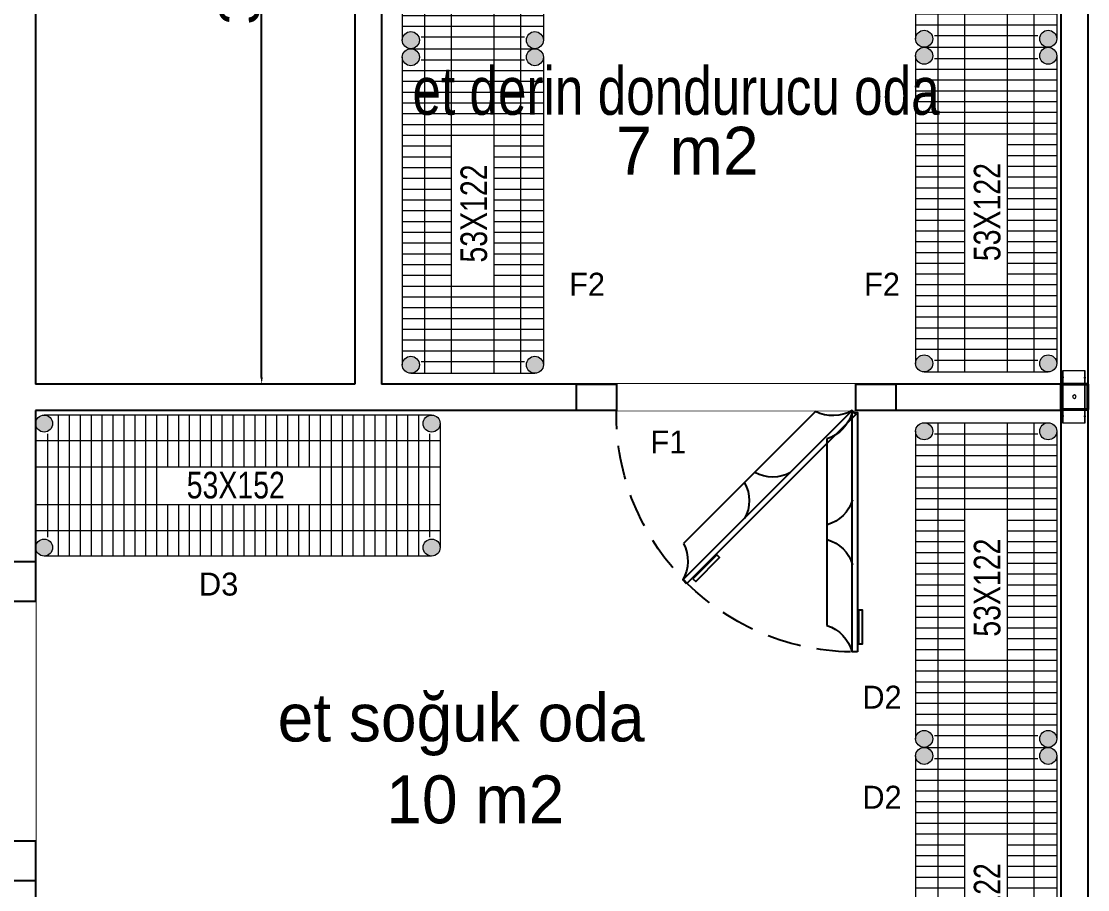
# Model space of a CAD drawing. Header units: millimetres. Extents: x 65390 to 71510, y 46362 to 50796.
# Drawn here: x 69736.9 to 70137.5, y 48428.5 to 48754.9 of the extents above; entities that cross this region are included whole.
import ezdxf
from ezdxf.enums import TextEntityAlignment as Align

# ---------------------------------------------------------------- set-up
doc = ezdxf.new("R2010")
doc.units = ezdxf.units.MM
doc.set_wipeout_variables(frame=1)
doc.linetypes.add('DASHED', pattern=[19.05, 12.7, -6.35])
for name, color, linetype in [('BİRLEŞİM ELEMANLARI', 4, 'Continuous'), ('DIŞ PANEL', 21, 'Continuous'), ('Kıtc-002 Çizgi', 7, 'Continuous'), ('Kıtc-034 Soğuk Oda', 1, 'Continuous')]:
    doc.layers.add(name, color=color, linetype=linetype)
doc.layers.add('MIM_Sktürk', color=251, linetype='Continuous', lineweight=9)
doc.layers.add('WALL INTERNAL', color=7, linetype='Continuous', lineweight=50)
doc.styles.get("Standard").update_dxf_attribs({"font": 'arial.ttf'})
doc.styles.add('style1', font='turkce.shx', dxfattribs={"height": 100})
doc.styles.add('TAKSİM', font='GOTHIC.TTF', dxfattribs={"height": 20})
doc.dimstyles.new('ISO-25', dxfattribs={"dimtxt": 15, "dimasz": 2.5, "dimexe": 1.25, "dimexo": 0.625, "dimtad": 1, "dimtxsty": 'Standard', "dimcen": 2.5, "dimadec": 0, "dimazin": 0, "dimtfac": 1, "dimtmove": 0, "dimatfit": 3, "dimfxl": 1, "dimarcsym": 0})

# ---------------------------------------------------------------- blocks, each defined once
blk = doc.blocks.new('DIŞ-DOLU-2514-G-B-(80)')
at = {"layer": 'DIŞ PANEL'}
blk.add_lwpolyline([(0, 100), (2514, 100), (2514, 0), (0, 0)], close=True, dxfattribs=at)
blk = doc.blocks.new('DIŞ İKİLİ KEP 80-80')
at = {"lineweight": 40}
blk.add_lwpolyline([(47.5, 62), (47.5, -38), (-48.5, -38), (-48.5, 62)], close=True, dxfattribs=at)
at = {"layer": 'BİRLEŞİM ELEMANLARI', "color": 6, "lineweight": 20}
for p, q in [((97, 50), (-98, 50)), ((-79.5, 50), (-79.5, 52)), ((-73, 47), (-73, 55)), ((-66.5, 50), (-66.5, 52)), ((65.5, 50), (65.5, 52)), ((72, 47), (72, 55)), ((78.5, 50), (78.5, 52)), ((-98, -30), (97, -30)), ((-79.5, -30), (-79.5, -32)), ((-73, -27), (-73, -35)), ((-66.5, -30), (-66.5, -32)), ((65.5, -30), (65.5, -32)), ((72, -27), (72, -35)), ((78.5, -30), (78.5, -32))]:
    blk.add_line(p, q, dxfattribs=at)
for points in [[(-98, -32), (-98, 52)], [(-98, 52), (97, 52), (97, -32), (-98, -32)]]:
    blk.add_lwpolyline(points, dxfattribs=at)
blk.add_circle((0, 12), 6.5, dxfattribs=at)
blk = doc.blocks.new('A$C60E3056A')
at = {"layer": 'Kıtc-034 Soğuk Oda', "color": 3}
blk.add_line((13.32, 80.05), (13.32, 9.95), dxfattribs=at)
for points in [[(1.83, 0), (3.83, 0), (3.83, 90), (1.83, 90)], [(1.44, 3.03), (0, 3.03), (0, 15.75), (1.44, 15.75)]]:
    blk.add_lwpolyline(points, close=True, dxfattribs=at)
for centre, radius, start, end in [((17.93, 93.95), 14.65, 195.6381, 251.6489), ((17.17, 61.16), 14, 196.3254, 253.6365), ((17.17, 28.84), 14, 106.3635, 163.6746), ((17.93, -3.95), 14.65, 108.3511, 164.3619)]:
    blk.add_arc(centre, radius, start, end, dxfattribs=at)
blk = doc.blocks.new('A$C4A7C2E03')
at = {"layer": 'Kıtc-034 Soğuk Oda', "color": 254}
blk.add_line((80.05, 0), (9.95, 0), dxfattribs=at)
for points in [[(3.03, 11.89), (3.03, 13.32), (15.75, 13.32), (15.75, 11.89)], [(0, 11.49), (0, 9.49), (90, 9.49), (90, 11.49)]]:
    blk.add_lwpolyline(points, close=True, dxfattribs=at)
for centre, radius, start, end in [((-3.95, -4.61), 14.65, 18.3511, 74.3619), ((28.84, -3.84), 14, 16.3635, 73.6746), ((61.16, -3.84), 14, 106.3254, 163.6365), ((93.95, -4.61), 14.65, 105.6381, 161.6489)]:
    blk.add_arc(centre, radius, start, end, dxfattribs=at)
blk = doc.blocks.new('A$C65962AFD')
at = {"color": 3}
blk.add_wipeout([(90.69, 105), (90.69, 15), (100.69, 15), (100.69, 105)], dxfattribs=at).dxf.layer = 'Kıtc-034 Soğuk Oda'
at = {"layer": 'Kıtc-002 Çizgi', "color": 254, "linetype": 'DASHED'}
blk.add_arc((89.46, 104.46), 89.47, 180.9342, 270.7837, dxfattribs=at)
at = {"layer": 'Kıtc-034 Soğuk Oda'}
for points in [[(100.69, 105), (100.69, 120), (90.69, 120), (90.69, 105)], [(100.69, 0), (100.69, 15), (90.69, 15), (90.69, 0)]]:
    blk.add_lwpolyline(points, close=True, dxfattribs=at)
at = {"layer": 'Kıtc-002 Çizgi'}
blk.add_blockref('A$C4A7C2E03', (0, 94.09), dxfattribs=at)
at = {"layer": 'Kıtc-002 Çizgi', "rotation": 315}
blk.add_blockref('A$C60E3056A', (24.34, 42.65), dxfattribs=at)
blk = doc.blocks.new('53x122 tel')
at = {"layer": 'MIM_Sktürk', "lineweight": -2}
h = blk.add_hatch(color=256, dxfattribs=at)
h.paths.add_polyline_path([(-3.2, 46.6, 1), (3.2, 46.6, 1)])
h.paths.add_polyline_path([(3.2, 0, 1), (-3.2, 0, 1)])
h = blk.add_hatch(color=256, dxfattribs=at)
h.paths.add_polyline_path([(112.4, 46.6, 1), (118.8, 46.6, 1)])
h.paths.add_polyline_path([(112.4, 0, 1), (118.8, 0, 1)])
at = {"layer": 'MIM_Sktürk'}
for p, q in [((115.6, 49.8), (0, 49.8)), ((5.28, 49.8), (5.28, -3.2)), ((9.33, 49.8), (9.33, -3.2)), ((13.38, 49.8), (13.38, -3.2)), ((17.43, 49.8), (17.43, -3.2)), ((21.48, 49.8), (21.48, -3.2)), ((25.53, 49.8), (25.53, -3.2)), ((29.58, 49.8), (29.58, -3.2)), ((33.63, 49.8), (33.63, 31.3)), ((37.68, 49.8), (37.68, 31.3)), ((41.73, 49.8), (41.73, 31.3)), ((45.78, 49.8), (45.78, 31.3)), ((49.83, 49.8), (49.83, 31.3)), ((53.88, 49.8), (53.88, 31.3)), ((57.93, 49.8), (57.93, 31.3)), ((61.98, 49.8), (61.98, 31.3)), ((66.03, 49.8), (66.03, 31.3)), ((70.08, 49.8), (70.08, 31.3)), ((74.13, 49.8), (74.13, 31.3)), ((78.18, 49.8), (78.18, 31.3)), ((82.23, 49.8), (82.23, 31.3)), ((86.28, 49.8), (86.28, -3.2)), ((90.33, 49.8), (90.33, -3.2)), ((94.38, 49.8), (94.38, -3.2)), ((98.43, 49.8), (98.43, -3.2)), ((102.48, 49.8), (102.48, -3.2)), ((106.53, 49.8), (106.53, -3.2)), ((110.58, 49.8), (110.58, -3.2)), ((-3.2, 46.59), (-3.2, 0)), ((118.8, 46.59), (118.8, 0)), ((-3.2, 41.3), (118.8, 41.3)), ((1.23, 42.71), (1.23, 3.89)), ((114.63, 42.71), (114.63, 3.89)), ((-3.2, 31.3), (118.8, 31.3)), ((-3.2, 15.3), (118.8, 15.3)), ((33.63, 15.3), (33.63, -3.2)), ((37.68, 15.3), (37.68, -3.2)), ((41.73, 15.3), (41.73, -3.2)), ((45.78, 15.3), (45.78, -3.2)), ((49.83, 15.3), (49.83, -3.2)), ((53.88, 15.3), (53.88, -3.2)), ((57.93, 15.3), (57.93, -3.2)), ((61.98, 15.3), (61.98, -3.2)), ((66.03, 15.3), (66.03, -3.2)), ((70.08, 15.3), (70.08, -3.2)), ((74.13, 15.3), (74.13, -3.2)), ((78.18, 15.3), (78.18, -3.2)), ((82.23, 15.3), (82.23, -3.2)), ((-3.2, 5.3), (118.8, 5.3)), ((115.6, -3.2), (0, -3.2))]:
    blk.add_line(p, q, dxfattribs=at)
for centre in [(0, 46.6), (115.6, 46.6), (0, 0), (115.6, 0)]:
    blk.add_circle(centre, 3.2, dxfattribs=at)
at = {"layer": 'MIM_Sktürk', "style": 'style1', "width": 0.8}
blk.add_text('53X122', height=10, dxfattribs=at).set_placement((38.41, 17.95))
blk = doc.blocks.new('53x152 tel')
at = {"layer": 'MIM_Sktürk', "lineweight": -2}
h = blk.add_hatch(color=256, dxfattribs=at)
h.paths.add_polyline_path([(3.2, 46.6, 1), (-3.2, 46.6, 1)])
h.paths.add_polyline_path([(-3.2, 0, 1), (3.2, 0, 1)])
h = blk.add_hatch(color=256, dxfattribs=at)
h.paths.add_polyline_path([(142.4, 46.6, 1), (148.8, 46.6, 1)])
h.paths.add_polyline_path([(142.4, 0, 1), (148.8, 0, 1)])
at = {"layer": 'MIM_Sktürk'}
for p, q in [((145.6, 49.8), (0, 49.8)), ((5.33, 49.8), (5.33, -3.2)), ((9.43, 49.8), (9.43, -3.2)), ((13.53, 49.8), (13.53, -3.2)), ((17.63, 49.8), (17.63, -3.2)), ((21.73, 49.8), (21.73, -3.2)), ((25.83, 49.8), (25.83, -3.2)), ((29.93, 49.8), (29.93, -3.2)), ((34.03, 49.8), (34.03, -3.2)), ((38.13, 49.8), (38.13, -3.2)), ((42.23, 49.8), (42.23, -3.2)), ((46.33, 49.8), (46.33, 30.38)), ((50.43, 49.8), (50.43, 30.38)), ((54.53, 49.8), (54.53, 30.38)), ((58.63, 49.8), (58.63, 30.38)), ((62.73, 49.8), (62.73, 30.38)), ((66.83, 49.8), (66.83, 30.38)), ((70.93, 49.8), (70.93, 30.38)), ((75.03, 49.8), (75.03, 30.38)), ((79.13, 49.8), (79.13, 30.38)), ((83.23, 49.8), (83.23, 30.38)), ((87.33, 49.8), (87.33, 30.38)), ((91.43, 49.8), (91.43, 30.38)), ((95.53, 49.8), (95.53, 30.38)), ((99.63, 49.8), (99.63, 30.38)), ((103.73, 49.8), (103.73, -3.2)), ((107.83, 49.8), (107.83, -3.2)), ((111.93, 49.8), (111.93, -3.2)), ((116.03, 49.8), (116.03, -3.2)), ((120.13, 49.8), (120.13, -3.2)), ((124.23, 49.8), (124.23, -3.2)), ((128.33, 49.8), (128.33, -3.2)), ((132.43, 49.8), (132.43, -3.2)), ((136.53, 49.8), (136.53, -3.2)), ((140.63, 49.8), (140.63, -3.2)), ((-3.2, 46.59), (-3.2, 0)), ((148.8, 46.59), (148.8, 0)), ((-3.2, 40.23), (148.8, 40.23)), ((1.23, 42.71), (1.23, 3.89)), ((144.73, 42.71), (144.73, 3.89)), ((-3.2, 30.38), (148.8, 30.38)), ((-3.2, 16.21), (148.8, 16.21)), ((46.33, 16.21), (46.33, -3.2)), ((50.43, 16.21), (50.43, -3.2)), ((54.53, 16.21), (54.53, -3.2)), ((58.63, 16.21), (58.63, -3.2)), ((62.73, 16.21), (62.73, -3.2)), ((66.83, 16.21), (66.83, -3.2)), ((70.93, 16.21), (70.93, -3.2)), ((75.03, 16.21), (75.03, -3.2)), ((79.13, 16.21), (79.13, -3.2)), ((83.23, 16.21), (83.23, -3.2)), ((87.33, 16.21), (87.33, -3.2)), ((91.43, 16.21), (91.43, -3.2)), ((95.53, 16.21), (95.53, -3.2)), ((99.63, 16.21), (99.63, -3.2)), ((-3.2, 6.37), (148.8, 6.37)), ((145.6, -3.2), (0, -3.2))]:
    blk.add_line(p, q, dxfattribs=at)
for centre in [(0, 46.6), (145.6, 46.6), (0, 0), (145.6, 0)]:
    blk.add_circle(centre, 3.2, dxfattribs=at)
at = {"layer": 'MIM_Sktürk', "style": 'style1', "width": 0.8}
blk.add_text('53X152', height=10, dxfattribs=at).set_placement((53.57, 18.48))
blk = doc.blocks.new('*D122')
at = {"color": 0, "lineweight": -2, "transparency": 16777216}
for p, q in [((69861.61, 48923.56), (69825.92, 48923.56)), ((69827.17, 48621.06), (69827.17, 48921.06)), ((69861.61, 48618.56), (69825.92, 48618.56))]:
    blk.add_line(p, q, dxfattribs=at)
at = {"color": 0, "transparency": 16777216}
for points in [[(69826.75, 48921.06), (69827.59, 48921.06), (69827.17, 48923.56)], [(69826.75, 48621.06), (69827.59, 48621.06), (69827.17, 48618.56)]]:
    blk.add_solid(points, dxfattribs=at)
at = {"layer": 'DEFPOINTS', "color": 0, "transparency": 16777216}
for p in [(69827.17, 48923.56), (69862.24, 48923.56), (69862.24, 48618.56)]:
    blk.add_point(p, dxfattribs=at)
at = {"color": 0, "transparency": 16777216, "insert": (69818.88, 48771.06), "char_height": 15, "attachment_point": 5, "rotation": 90}
blk.add_mtext('305', dxfattribs=at)

msp = doc.modelspace()

# ---------------------------------------------------------------- linework, layer by layer
for p, q in [((69742.238, 49401.562), (69742.238, 48618.562)), ((69862.238, 48869.562), (69862.238, 48618.562)), ((69872.238, 48869.562), (69872.238, 48618.562)), ((69862.238, 48618.562), (69742.238, 48618.562)), ((70127.512, 48618.562), (69872.238, 48618.562)), ((70127.512, 48608.562), (69742.238, 48608.562)), ((69742.238, 48608.562), (69742.238, 48357.562))]:
    msp.add_line(p, q)

# ---------------------------------------------------------------- block references
at = {"lineweight": -2, "rotation": 90}
for p in [(69929.82, 48747.798), (70122.682, 48748.325), (69929.82, 48625.798), (70122.682, 48626.325), (70122.682, 48485.189), (70122.682, 48363.189)]:
    msp.add_blockref('53x122 tel', p, dxfattribs=at)
at = {"xscale": -0.1, "yscale": 0.1, "zscale": 0.1, "rotation": 270}
msp.add_blockref('DIŞ İKİLİ KEP 80-80', (70131.312, 48613.812), dxfattribs=at)
at = {"lineweight": -2}
msp.add_blockref('53x152 tel', (69745.438, 48557.086), dxfattribs=at)
at = {"layer": 'WALL INTERNAL', "xscale": 0.1, "yscale": 0.1, "zscale": 0.1, "rotation": 270}
for p in [(70127.512, 48869.962), (70127.512, 48608.962)]:
    msp.add_blockref('DIŞ-DOLU-2514-G-B-(80)', p, dxfattribs=at)

# ---------------------------------------------------------------- texts
at = {"style": 'TAKSİM', "width": 0.8}
msp.add_text('et derin dondurucu oda', height=18, dxfattribs=at).set_placement((69883.842, 48719.752))
at = {"style": 'TAKSİM'}
for s, p in [('7 m2', (69960.357, 48697.249)), ('et soğuk oda', (69833.181, 48484.215)), ('10 m2', (69874.007, 48453.459))]:
    msp.add_text(s, height=18, dxfattribs=at).set_placement(p)
for s, p in [('F2', (69949.438, 48651.742)), ('F2', (70060.247, 48651.742)), ('D3', (69811.004, 48539.055)), ('D2', (70060.247, 48496.544)), ('D2', (70060.247, 48458.938))]:
    msp.add_text(s, height=8.64, dxfattribs=at).set_placement(p, align=Align.CENTER)

# ---------------------------------------------------------------- dimensions: what is measured, and where the dimension line sits
dim = msp.add_linear_dim(base=(69827.169, 48923.562), p1=(69862.238, 48618.562), p2=(69862.238, 48923.562), angle=90, dimstyle='ISO-25')
dim.commit()
dim.dimension.update_dxf_attribs({"geometry": '*D122', "text_midpoint": (69818.881, 48771.062)})

# ---------------------------------------------------------------- next in the draw order: block references
at = {"layer": 'Kıtc-034 Soğuk Oda', "xscale": -1}
for p, rotation in [((69945.444, 48517.874), 269.9998601791519), ((69641.55, 48551.843), 179.999860179152)]:
    msp.add_blockref('A$C65962AFD', p, dxfattribs=dict(at, rotation=rotation))

# ---------------------------------------------------------------- next in the draw order: texts
at = {"style": 'TAKSİM'}
msp.add_text('F1', height=8.64, dxfattribs=at).set_placement((69979.976, 48592.453), align=Align.CENTER)

doc.saveas('drawing.dxf')
